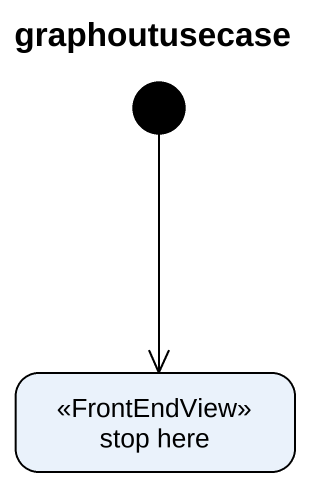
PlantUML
@startuml
title graphoutusecase
hide empty description
state "stop here" as stop_here <<FrontEndView>>
[*] --> stop_here
@enduml
